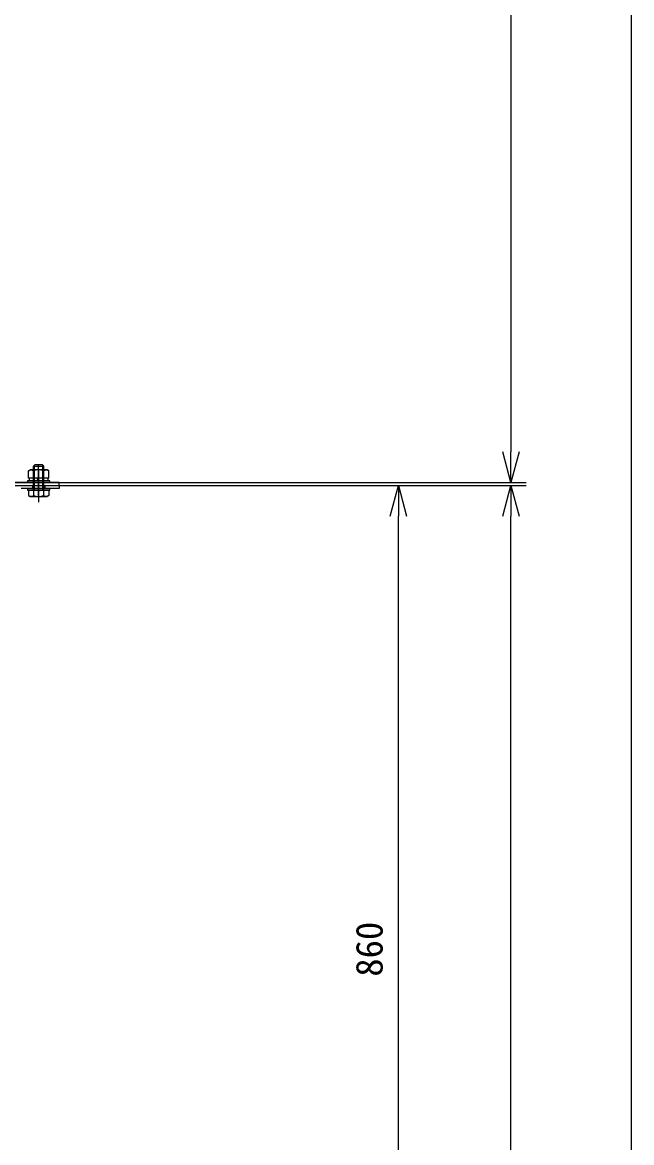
# Model space of a CAD drawing. Units: millimetres at full size. Extents: x -24503 to 24503, y -7436 to 7436.
# Drawn here: x 7641 to 8238, y 3607 to 4705 of the extents above; entities that cross this region are included whole.
import ezdxf
from ezdxf.enums import TextEntityAlignment as Align

# ---------------------------------------------------------------- set-up
doc = ezdxf.new("R2010")
doc.units = ezdxf.units.MM
doc.header["$LTSCALE"] = 4.8
doc.linetypes.add('CHAIN2', pattern=[12, 9, -1, 1, -1])
for name, color, linetype, lineweight in [('0-2_08_DIM', 3, 'Continuous', 9), ('0-C_01_外形線', 134, 'Continuous', 9), ('0-D_03_かくれ線', 5, 'Continuous', 9), ('0-F_04_中心線', 4, 'CHAIN2', 9), ('1-0_02_細線', 6, 'Continuous', 9)]:
    doc.layers.add(name, color=color, linetype=linetype, lineweight=lineweight)
doc.styles.add('ＭＳ ゴシック', font='')
doc.styles.get('ＭＳ ゴシック').set_extended_font_data('MS Gothic')

# ---------------------------------------------------------------- blocks, each defined once
blk = doc.blocks.new('_Open30')
at = {"layer": '0-2_08_DIM'}
blk.add_line((0, 0), (-1, 0), dxfattribs=at)
blk.add_lwpolyline([(-1, 0.26795), (0, 0), (-1, -0.26795)], dxfattribs=at)

msp = doc.modelspace()

# ---------------------------------------------------------------- linework, layer by layer
at = {"layer": '0-2_08_DIM', "color": 4}
for p, q in [((8119.548, 5426.938), (8119.548, 4283.938)), ((8237.692, 942.938), (8237.692, 5391.938)), ((7394.454, 4253.938), (8134.548, 4253.938)), ((7642.154, 4250.938), (8134.548, 4250.938)), ((7642.154, 4250.938), (8024.31, 4250.938)), ((8009.31, 3420.938), (8009.31, 4220.938)), ((8119.548, 2992.938), (8119.548, 4220.938))]:
    msp.add_line(p, q, dxfattribs=at)
at = {"layer": '0-C_01_外形線'}
for p, q in [((7651.954, 4269.938), (7653.454, 4271.438)), ((7653.454, 4271.438), (7660.454, 4271.438)), ((7661.954, 4269.938), (7660.454, 4271.438)), ((7647.139, 4265.184), (7648.704, 4266.088)), ((7647.139, 4258.088), (7647.139, 4265.184)), ((7665.204, 4266.088), (7648.704, 4266.088)), ((7651.954, 4269.938), (7661.954, 4269.938)), ((7651.954, 4266.088), (7651.954, 4269.938)), ((7652.046, 4258.088), (7652.046, 4265.184)), ((7661.861, 4258.088), (7661.861, 4265.184)), ((7661.954, 4266.088), (7661.954, 4269.938)), ((7666.769, 4265.184), (7665.204, 4266.088)), ((7666.769, 4258.088), (7666.769, 4265.184)), ((7666.769, 4258.088), (7647.139, 4258.088)), ((7655.544, 4258.088), (7647.754, 4258.088)), ((7647.754, 4258.088), (7647.754, 4255.438)), ((7656.454, 4255.438), (7647.754, 4255.438)), ((7656.454, 4255.438), (7655.544, 4258.088)), ((7666.154, 4258.088), (7656.544, 4258.088)), ((7657.454, 4255.438), (7656.544, 4258.088)), ((7666.154, 4255.438), (7657.454, 4255.438)), ((7666.154, 4255.438), (7666.154, 4258.088)), ((7647.139, 4246.438), (7647.139, 4240.941)), ((7666.769, 4246.438), (7647.139, 4246.438)), ((7647.139, 4240.941), (7648.704, 4240.038)), ((7648.704, 4240.038), (7665.204, 4240.038)), ((7652.046, 4246.438), (7652.046, 4240.941)), ((7661.861, 4246.438), (7661.861, 4240.941)), ((7666.769, 4240.941), (7665.204, 4240.038)), ((7666.769, 4246.438), (7666.769, 4240.941))]:
    msp.add_line(p, q, dxfattribs=at)
for points in [[(6796.954, 4250.938), (7676.954, 4250.938), (7676.954, 4253.938), (6796.954, 4253.938)], [(7645.954, 4253.938), (7667.954, 4253.938), (7667.954, 4255.438), (7645.954, 4255.438)], [(7667.954, 4247.938), (7645.954, 4247.938), (7645.954, 4246.438), (7667.954, 4246.438)]]:
    msp.add_lwpolyline(points, close=True, dxfattribs=at)
msp.add_lwpolyline([(7639.954, 4250.938), (7676.954, 4250.938), (7676.954, 4247.938), (7639.954, 4247.938)], dxfattribs=at)
for centre, radius, start, end in [((7649.592, 4260.934), 4.907, 60.00001, 119.99999), ((7656.954, 4252.308), 13.779, 69.136, 110.864), ((7664.315, 4260.934), 4.907, 60.00001, 119.99999), ((7649.592, 4245.191), 4.907, 240.00001, 299.99999), ((7656.954, 4253.817), 13.779, 249.136, 290.864), ((7664.315, 4245.191), 4.907, 240.00001, 299.99999)]:
    msp.add_arc(centre, radius, start, end, dxfattribs=at)
at = {"layer": '0-D_03_かくれ線'}
for p, q in [((7651.954, 4246.438), (7651.954, 4266.088)), ((7652.854, 4246.438), (7652.854, 4266.088)), ((7661.054, 4246.438), (7661.054, 4266.088)), ((7661.954, 4246.438), (7661.954, 4266.088)), ((7650.954, 4250.938), (7650.954, 4247.938)), ((7662.954, 4250.938), (7662.954, 4247.938))]:
    msp.add_line(p, q, dxfattribs=at)
at = {"layer": '0-F_04_中心線'}
for p, q in [((7656.954, 4240.038), (7656.954, 4271.438)), ((7656.954, 4266.088), (7656.954, 4258.088)), ((7656.954, 4264.438), (7656.954, 4234.438)), ((7656.954, 4263.938), (7656.954, 4240.938)), ((7656.954, 4258.088), (7656.954, 4255.438)), ((7656.954, 4255.438), (7656.954, 4253.938))]:
    msp.add_line(p, q, dxfattribs=at)
at = {"layer": '1-0_02_細線'}
for p, q in [((7652.854, 4266.088), (7652.854, 4270.838)), ((7661.054, 4266.088), (7661.054, 4270.838))]:
    msp.add_line(p, q, dxfattribs=at)

# ---------------------------------------------------------------- block references
at = {"layer": '0-2_08_DIM', "xscale": 30, "yscale": 30}
for p, rotation in [((8119.548, 4253.938), 270), ((8009.31, 4250.938), 90), ((8119.548, 4250.938), 90)]:
    msp.add_blockref('_Open30', p, dxfattribs=dict(at, rotation=rotation))

# ---------------------------------------------------------------- texts
at = {"layer": '0-2_08_DIM', "color": 4, "style": 'ＭＳ ゴシック'}
msp.add_text('860', height=26.39, rotation=90, dxfattribs=at).set_placement((8001.81, 3769.509), align=Align.BOTTOM_LEFT)
at = {"layer": '0-D_03_かくれ線', "style": 'ＭＳ ゴシック', "width": 0.8}
msp.add_text('M10×20', height=0.7331, rotation=180, dxfattribs=at).set_placement((7659.546, 4246.075), align=Align.BOTTOM_LEFT)

doc.saveas('drawing.dxf')
